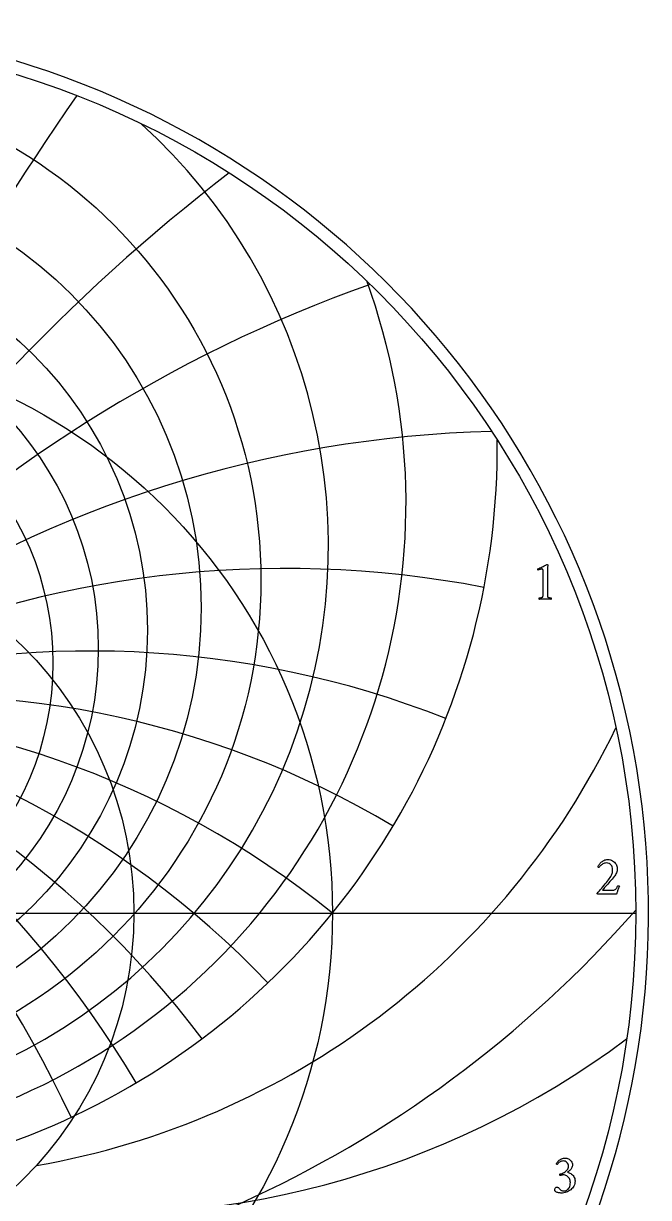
# Model space of a CAD drawing. Header units: millimetres. Extents: x -71 to 71, y -71 to 73.
# Drawn here: x 21.3 to 71.2, y -22.8 to 71.2 of the extents above; entities that cross this region are included whole.
import ezdxf

# ---------------------------------------------------------------- set-up
doc = ezdxf.new("R2010")
doc.units = ezdxf.units.MM
for name, color, linetype in [('CUT_OUTER', 1, 'Continuous'), ('ENGRAVE', 7, 'Continuous'), ('ENGRAVE_FINE', 8, 'Continuous'), ('TEXT', 5, 'Continuous')]:
    doc.layers.add(name, color=color, linetype=linetype)

msp = doc.modelspace()

# ---------------------------------------------------------------- linework, layer by layer
at = {"layer": 'CUT_OUTER'}
msp.add_arc((-0.0002, -0.0002), 71.2199, 143.788848, 87.803032, dxfattribs=at)
at = {"layer": 'ENGRAVE'}
msp.add_lwpolyline([(-70.2, 0), (70.2, 0)], dxfattribs=at)
for centre, radius in [((0, 0), 70.2), ((0, 26.6246), 40.2362), ((0, 24.427), 35.4591), ((0, 22.6432), 31.1599), ((0, 21.1869), 27.2366), ((0, 0), 45.9522), ((0, 19.9952), 23.6118), ((0, 0), 30.0798)]:
    msp.add_circle(centre, radius, dxfattribs=at)
for centre, radius, start, end in [((0, 29.3573), 45.6298, 132.219432, 47.780568), ((0, 32.7997), 51.8337, 159.954591, 20.045409), ((0, 37.2113), 59.1294, 179.387133, 0.612867), ((0, -56.7462), 73.0187, 51, 129), ((0, -56.7462), 73.0187, 51, 129), ((11.3645, 42.4127), 63.5578, 279.897105, 334.266125), ((27.0703, 46.8871), 71.0127, 263.168398, 306.663613)]:
    msp.add_arc(centre, radius, start, end, dxfattribs=at)
at = {"layer": 'ENGRAVE_FINE'}
for centre, radius, start, end in [((200.6173, -56.7462), 213.4925, 145.101551, 170.385059), ((200.6173, -56.7462), 213.4925, 145.101551, 170.385059), ((126.4722, -56.7462), 146.0375, 127.433987, 165.43357), ((126.4722, -56.7462), 146.0375, 127.433987, 165.43357), ((87.0203, -56.7462), 113.597, 109.56589, 160.302662), ((87.0203, -56.7462), 113.597, 109.56589, 160.302662), ((-61.27, -56.7462), 95.3192, 25.078922, 88.440652), ((-61.27, -56.7462), 95.3192, 25.078922, 88.440652), ((61.27, -56.7462), 95.3192, 91.559348, 154.921078), ((61.27, -56.7462), 95.3192, 91.559348, 154.921078), ((-42.1574, -56.7462), 84.3148, 30.79319, 100.876652), ((-42.1574, -56.7462), 84.3148, 30.79319, 100.876652), ((42.1574, -56.7462), 84.3148, 79.123348, 149.20681), ((42.1574, -56.7462), 84.3148, 79.123348, 149.20681), ((-26.5766, -56.7462), 77.7049, 36.936769, 111.475271), ((-26.5766, -56.7462), 77.7049, 36.936769, 111.475271), ((26.5766, -56.7462), 77.7049, 68.524729, 143.063231), ((26.5766, -56.7462), 77.7049, 68.524729, 143.063231), ((-12.8752, -56.7462), 74.1452, 43.625537, 120.768969), ((-12.8752, -56.7462), 74.1452, 43.625537, 120.768969), ((12.8752, -56.7462), 74.1452, 59.231031, 136.374463), ((12.8752, -56.7462), 74.1452, 59.231031, 136.374463), ((0, 61.7749), 93.357, 221.240592, 318.759408)]:
    msp.add_arc(centre, radius, start, end, dxfattribs=at)
at = {"layer": 'TEXT'}
for points in [[(62.7944, 25.6082), (62.7944, 27.3574), (62.7932, 27.4003), (62.7895, 27.436), (62.7832, 27.4645), (62.7745, 27.4858), (62.7628, 27.5013), (62.7474, 27.5124), (62.7284, 27.519), (62.7059, 27.5212), (62.6782, 27.5192), (62.6439, 27.5129), (62.6029, 27.5025), (62.5553, 27.488), (62.5074, 27.4721), (62.4656, 27.4576), (62.4299, 27.4444), (62.4003, 27.4327), (62.3829, 27.449), (62.3704, 27.467), (62.363, 27.4866), (62.3605, 27.5079), (62.3605, 27.5082), (62.3605, 27.5091), (62.3605, 27.5104), (62.3605, 27.5124), (62.361, 27.5204), (62.3627, 27.5268), (62.3654, 27.5315), (62.3693, 27.5345), (62.4575, 27.5745), (62.5448, 27.6148), (62.6313, 27.6553), (62.7169, 27.6961), (62.7986, 27.7353), (62.8731, 27.7709), (62.9403, 27.8028), (63.0004, 27.8312), (63.05, 27.8545), (63.0862, 27.8711), (63.1087, 27.881), (63.1177, 27.8844), (63.1266, 27.8844), (63.1368, 27.8827), (63.1454, 27.8777), (63.1523, 27.8694), (63.1576, 27.8578), (63.1617, 27.8451), (63.1653, 27.8334), (63.1684, 27.8229), (63.1709, 27.8135), (63.1698, 27.8067), (63.1664, 27.7864), (63.1609, 27.7525), (63.1531, 27.705), (63.1454, 27.6451), (63.1399, 27.5738), (63.1365, 27.4912), (63.1354, 27.3972), (63.1354, 25.6082), (63.1356, 25.5603), (63.136, 25.5141), (63.1367, 25.4695), (63.1376, 25.4266), (63.1397, 25.3865), (63.1437, 25.3502), (63.1497, 25.3178), (63.1576, 25.2893), (63.165, 25.2785), (63.1786, 25.2683), (63.1983, 25.2586), (63.224, 25.2495), (63.2532, 25.2413), (63.2832, 25.2345), (63.3141, 25.2291), (63.3458, 25.2251), (63.3755, 25.2222), (63.4006, 25.2201), (63.4209, 25.2189), (63.4366, 25.2185), (63.4425, 25.2079), (63.4471, 25.1941), (63.4503, 25.177), (63.4521, 25.1565), (63.4519, 25.136), (63.4493, 25.1188), (63.4442, 25.105), (63.4366, 25.0945), (63.3715, 25.0988), (63.3092, 25.1028), (63.2497, 25.1065), (63.193, 25.11), (63.1365, 25.1129), (63.0779, 25.115), (63.017, 25.1162), (62.9539, 25.1166), (62.8933, 25.1162), (62.8354, 25.115), (62.7803, 25.1129), (62.728, 25.11), (62.6752, 25.1065), (62.6184, 25.1028), (62.5578, 25.0988), (62.4933, 25.0945), (62.4857, 25.105), (62.4806, 25.1188), (62.478, 25.136), (62.4778, 25.1565), (62.4796, 25.177), (62.4828, 25.1941), (62.4874, 25.2079), (62.4933, 25.2185), (62.509, 25.2189), (62.5293, 25.2201), (62.5543, 25.2222), (62.5841, 25.2251), (62.6158, 25.2291), (62.6466, 25.2345), (62.6767, 25.2413), (62.7059, 25.2495), (62.7313, 25.2586), (62.7502, 25.2683), (62.7623, 25.2785), (62.7679, 25.2893), (62.7759, 25.3178), (62.7823, 25.3502), (62.787, 25.3865), (62.79, 25.4266), (62.792, 25.4695), (62.7933, 25.5141), (62.7942, 25.5603), (62.7944, 25.6082)], [(68.8905, 2.1572), (68.868, 2.1022), (68.8451, 2.0437), (68.8216, 1.9815), (68.7975, 1.9158), (68.7737, 1.8495), (68.751, 1.7857), (68.7294, 1.7244), (68.7089, 1.6656), (68.6906, 1.6127), (68.6757, 1.5693), (68.6641, 1.5352), (68.6558, 1.5106), (67.159, 1.5106), (67.1522, 1.5157), (67.1451, 1.5222), (67.1378, 1.5301), (67.1302, 1.5394), (67.1234, 1.5489), (67.1186, 1.5577), (67.1157, 1.5656), (67.1147, 1.5726), (67.206, 1.6756), (67.2985, 1.7807), (67.392, 1.8881), (67.4867, 1.9977), (67.5808, 2.1082), (67.6727, 2.218), (67.7623, 2.3274), (67.8498, 2.4361), (67.9331, 2.5424), (68.0103, 2.6443), (68.0815, 2.7417), (68.1465, 2.8347), (68.207, 2.9291), (68.2555, 3.0174), (68.2922, 3.0996), (68.317, 3.1757), (68.3335, 3.2496), (68.3452, 3.3251), (68.3523, 3.4024), (68.3546, 3.4812), (68.3462, 3.5875), (68.3209, 3.685), (68.2787, 3.7735), (68.2196, 3.8532), (68.1475, 3.9191), (68.0662, 3.9662), (67.9759, 3.9944), (67.8764, 4.0038), (67.7928, 3.9991), (67.7147, 3.985), (67.6422, 3.9614), (67.5752, 3.9285), (67.5141, 3.89), (67.459, 3.8499), (67.41, 3.8081), (67.3671, 3.7647), (67.3306, 3.7231), (67.3007, 3.6872), (67.2774, 3.6567), (67.2608, 3.6318), (67.2474, 3.6336), (67.2337, 3.639), (67.2197, 3.648), (67.2055, 3.6606), (67.1929, 3.674), (67.1839, 3.6855), (67.1785, 3.6951), (67.1767, 3.7027), (67.1862, 3.7261), (67.2016, 3.7564), (67.2228, 3.7936), (67.2498, 3.8377), (67.2825, 3.8859), (67.3212, 3.9352), (67.3656, 3.9855), (67.4158, 4.037), (67.471, 4.0871), (67.5304, 4.1333), (67.5939, 4.1757), (67.6616, 4.2141), (67.7334, 4.2461), (67.8094, 4.2689), (67.8895, 4.2826), (67.9738, 4.2872), (68.0755, 4.2807), (68.1725, 4.2612), (68.2648, 4.2287), (68.3524, 4.1831), (68.4332, 4.1274), (68.5052, 4.0641), (68.5683, 3.9934), (68.6226, 3.9152), (68.6661, 3.8319), (68.6973, 3.7458), (68.716, 3.657), (68.7222, 3.5654), (68.718, 3.4738), (68.7056, 3.3849), (68.6848, 3.2989), (68.6558, 3.2155), (68.6195, 3.135), (68.5772, 3.0572), (68.5287, 2.9822), (68.4742, 2.91), (68.3968, 2.8155), (68.3153, 2.7179), (68.2297, 2.6173), (68.1399, 2.5136), (68.0492, 2.4101), (67.9611, 2.3099), (67.8754, 2.2131), (67.7922, 2.1195), (67.7145, 2.0322), (67.645, 1.954), (67.5838, 1.885), (67.531, 1.825), (68.3901, 1.825), (68.4514, 1.8301), (68.5069, 1.8455), (68.5565, 1.8711), (68.6004, 1.907), (68.6407, 1.9533), (68.6796, 2.0105), (68.7171, 2.0784), (68.7532, 2.1572), (68.7596, 2.1688), (68.7698, 2.1771), (68.7839, 2.1821), (68.8019, 2.1837), (68.8096, 2.1832), (68.8196, 2.1815), (68.8318, 2.1787), (68.8462, 2.1749), (68.8606, 2.1704), (68.8728, 2.166), (68.8827, 2.1616), (68.8905, 2.1572)], [(64.5752, -19.6038), (64.6319, -19.6078), (64.6914, -19.6198), (64.7537, -19.6399), (64.8187, -19.668), (64.8828, -19.7038), (64.9422, -19.7472), (64.9968, -19.7979), (65.0468, -19.8562), (65.0884, -19.9215), (65.1182, -19.9935), (65.1361, -20.0721), (65.142, -20.1573), (65.1377, -20.2246), (65.1248, -20.2891), (65.1034, -20.3508), (65.0734, -20.4098), (65.0374, -20.4654), (64.9981, -20.5171), (64.9555, -20.565), (64.9095, -20.609), (64.8632, -20.6489), (64.8193, -20.6843), (64.7779, -20.7153), (64.739, -20.7419), (64.8021, -20.7549), (64.8674, -20.7762), (64.935, -20.8058), (65.0047, -20.8437), (65.0729, -20.8898), (65.1359, -20.9439), (65.1936, -21.0061), (65.2461, -21.0762), (65.2897, -21.1544), (65.3208, -21.2406), (65.3395, -21.3349), (65.3457, -21.4371), (65.3398, -21.5452), (65.3219, -21.648), (65.2922, -21.7456), (65.2505, -21.8379), (65.199, -21.9243), (65.1398, -22.004), (65.0728, -22.077), (64.9981, -22.1435), (64.9171, -22.2028), (64.8315, -22.2547), (64.7411, -22.2991), (64.646, -22.3361), (64.548, -22.3652), (64.449, -22.3859), (64.3488, -22.3984), (64.2475, -22.4025), (64.2028, -22.401), (64.1528, -22.3964), (64.0976, -22.3888), (64.0371, -22.3782), (63.9755, -22.3642), (63.917, -22.3466), (63.8615, -22.3254), (63.8091, -22.3007), (63.7991, -22.2918), (63.7869, -22.2785), (63.7725, -22.2608), (63.7559, -22.2387), (63.7404, -22.214), (63.7293, -22.1889), (63.7227, -22.1631), (63.7205, -22.1368), (63.724, -22.0925), (63.7343, -22.0527), (63.7516, -22.0173), (63.7758, -21.9863), (63.8045, -21.9611), (63.8351, -21.9431), (63.8676, -21.9323), (63.9021, -21.9287), (63.944, -21.933), (63.9812, -21.9458), (64.0137, -21.9673), (64.0415, -21.9973), (64.0672, -22.0307), (64.093, -22.0621), (64.1192, -22.0916), (64.1456, -22.1191), (64.1781, -22.1478), (64.2137, -22.1717), (64.2523, -22.1909), (64.294, -22.2055), (64.337, -22.2161), (64.3798, -22.2237), (64.4223, -22.2283), (64.4645, -22.2298), (64.5222, -22.2258), (64.5802, -22.2138), (64.6384, -22.1937), (64.6969, -22.1656), (64.7533, -22.1282), (64.8049, -22.0804), (64.8518, -22.022), (64.894, -21.953), (64.9289, -21.8726), (64.9538, -21.7798), (64.9687, -21.6745), (64.9737, -21.5567), (64.9687, -21.4708), (64.9538, -21.3901), (64.9289, -21.3147), (64.894, -21.2445), (64.8513, -21.1804), (64.8027, -21.1233), (64.7483, -21.073), (64.6881, -21.0297), (64.624, -20.9949), (64.558, -20.9699), (64.4901, -20.955), (64.4202, -20.95), (64.3846, -20.9514), (64.3488, -20.9555), (64.3126, -20.9625), (64.2763, -20.9722), (64.2418, -20.9824), (64.2115, -20.991), (64.1853, -20.9979), (64.1633, -21.0032), (64.1517, -20.9846), (64.1434, -20.9644), (64.1384, -20.9425), (64.1368, -20.919), (64.1373, -20.9046), (64.139, -20.8924), (64.1417, -20.8825), (64.1456, -20.8747), (64.2309, -20.8523), (64.3139, -20.8249), (64.3947, -20.7925), (64.4733, -20.7552), (64.5471, -20.7124), (64.6134, -20.6638), (64.6722, -20.6094), (64.7235, -20.5492), (64.7652, -20.4824), (64.7949, -20.4081), (64.8128, -20.3263), (64.8187, -20.237), (64.8113, -20.1543), (64.7888, -20.0787), (64.7515, -20.0104), (64.6992, -19.9492), (64.6352, -19.8988), (64.563, -19.8628), (64.4824, -19.8413), (64.3936, -19.8341), (64.3272, -19.8381), (64.2652, -19.8501), (64.2076, -19.8702), (64.1545, -19.8983), (64.1062, -19.9307), (64.0631, -19.9636), (64.0254, -19.9971), (63.9928, -20.0311), (63.9653, -20.0623), (63.9425, -20.087), (63.9243, -20.1054), (63.9109, -20.1175), (63.9021, -20.1155), (63.8932, -20.1097), (63.8843, -20.1), (63.8755, -20.0865), (63.8677, -20.071), (63.8622, -20.0555), (63.8589, -20.04), (63.8578, -20.0245), (63.8933, -19.974), (63.9336, -19.9243), (63.9786, -19.8754), (64.0283, -19.8274), (64.0824, -19.7817), (64.1406, -19.74), (64.203, -19.702), (64.2696, -19.668), (64.3402, -19.6399), (64.4146, -19.6198), (64.493, -19.6078), (64.5752, -19.6038)]]:
    msp.add_lwpolyline(points, close=True, dxfattribs=at)

doc.saveas('drawing.dxf')
